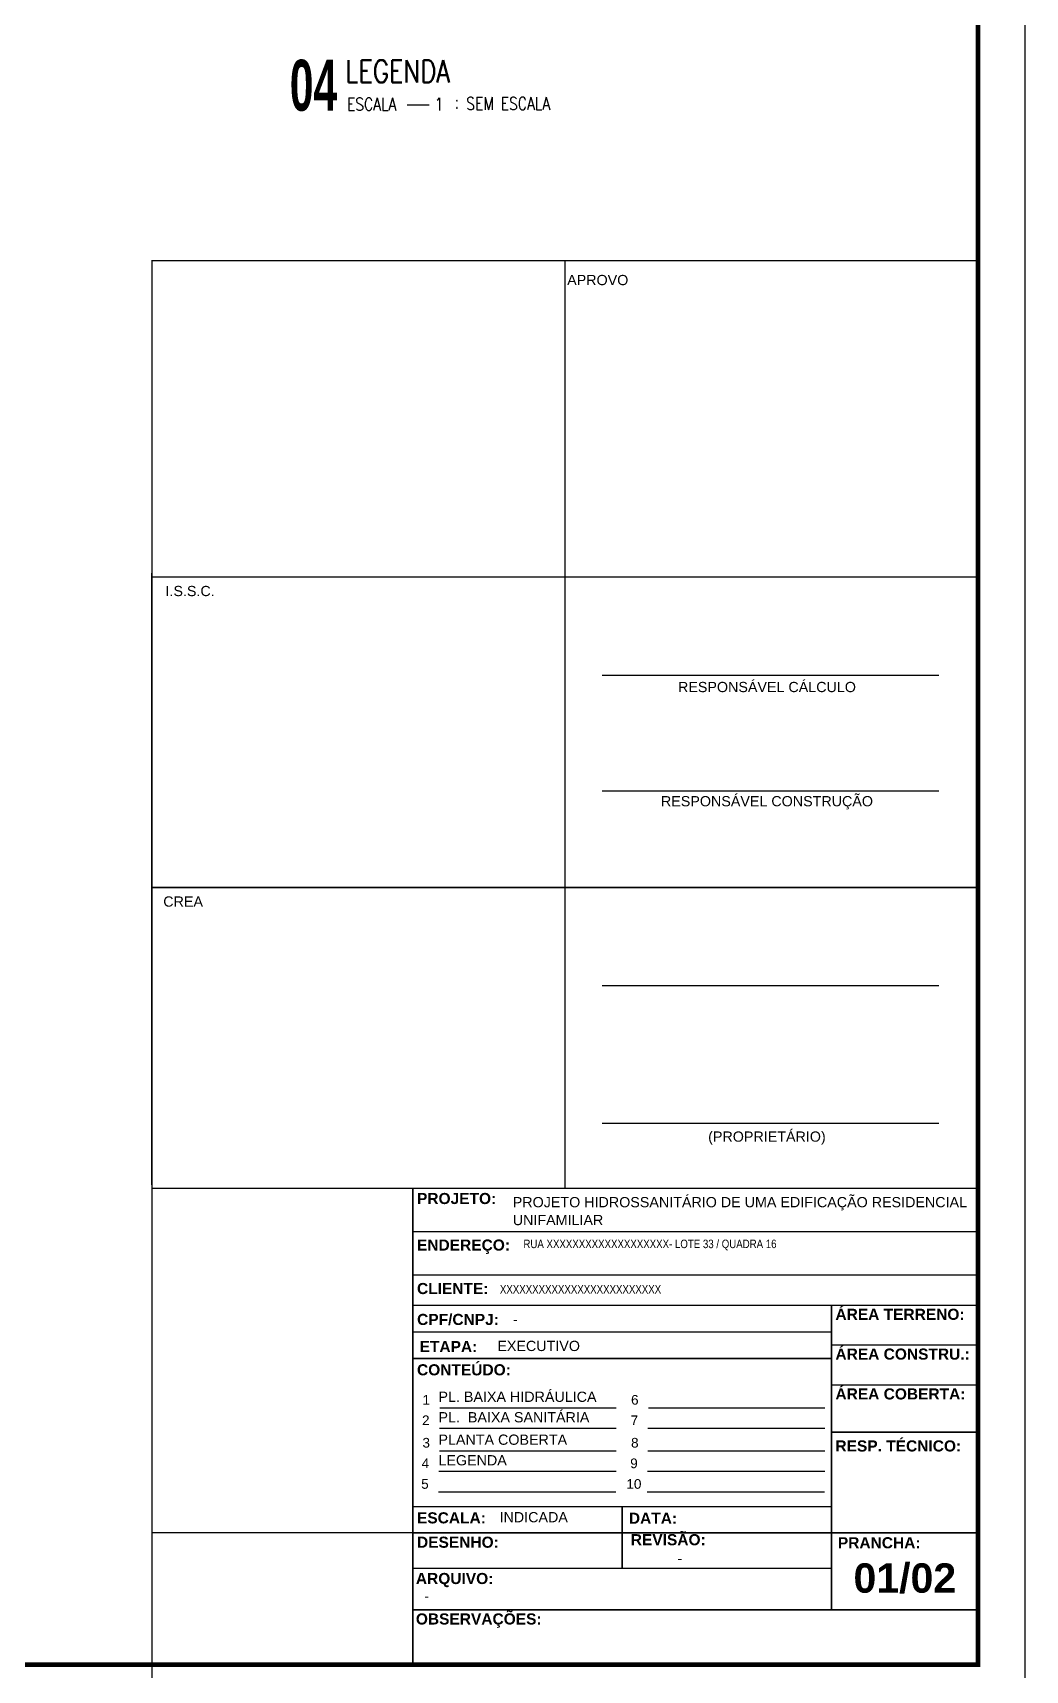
# Model space of a CAD drawing. Header units: millimetres. Extents: x 3923 to 4120, y 744 to 867.
# Drawn here: x 3986.1 to 4007.13, y 804.27 to 838.96 of the extents above; entities that cross this region are included whole.
import ezdxf
from ezdxf.enums import TextEntityAlignment as Align

# ---------------------------------------------------------------- set-up
doc = ezdxf.new("R2010")
doc.units = ezdxf.units.MM
for name, color, linetype in [('A-PEN-Y', 2, 'Continuous'), ('E-txt-g', 3, 'Continuous'), ("LINHA - PROJETU'S", 1, 'Continuous'), ('P2', 1, 'Continuous'), ("PRANCHA - PROJETU'S", 7, 'Continuous'), ('TEXTO', 3, 'Continuous')]:
    doc.layers.add(name, color=color, linetype=linetype)
doc.styles.add('ARIAL', font='arial.ttf', dxfattribs={"height": 2})
doc.styles.add('F2', font='ARIALN.TTF')
doc.styles.add('HELVET', font='HELVET.SHX')
doc.styles.add('REG140', font='romans.shx', dxfattribs={"width": 0.8, "height": 0.35})
doc.styles.add('REG80', font='romans.shx', dxfattribs={"width": 0.8, "height": 0.2})
doc.styles.add('SANSSERIF2', font='sanssb__.ttf', dxfattribs={"width": 0.8})

# ---------------------------------------------------------------- blocks, each defined once
blk = doc.blocks.new('ADFSGASDFG')
at = {"layer": "PRANCHA - PROJETU'S", "color": 1}
blk.add_line((360.678, 47.946), (360.678, 107.346), dxfattribs=at)
at = {"layer": "PRANCHA - PROJETU'S", "color": 4, "const_width": 0.1}
blk.add_lwpolyline([(279.078, 106.346), (359.678, 106.346), (359.678, 48.946), (279.078, 48.946)], close=True, dxfattribs=at)
blk = doc.blocks.new('CRBODADOSÇ')
at = {"layer": "PRANCHA - PROJETU'S", "color": 3}
blk.add_line((164.825, 196.917), (165.288, 196.917), dxfattribs=at)
at = {"layer": "PRANCHA - PROJETU'S", "color": 3, "style": 'REG80', "width": 0.8}
for s, p in [('ESCALA', (163.548, 196.799)), ('1', (165.407, 196.799)), (':', (165.829, 196.842))]:
    blk.add_text(s, height=0.27, dxfattribs=at).set_placement(p)
at = {"layer": "PRANCHA - PROJETU'S", "color": 2, "style": 'REG140', "width": 0.8}
for tag, p in [('PROJETO', (163.521, 198.067)), ('DESENHO', (163.516, 197.395))]:
    blk.add_attdef(tag, p, '', height=0.472, dxfattribs=at)
at = {"layer": "PRANCHA - PROJETU'S", "style": 'SANSSERIF2', "width": 0.6}
blk.add_attdef('00', text='', height=1.08, dxfattribs=at).set_placement((162.84, 196.795), align=Align.CENTER)
at = {"layer": "PRANCHA - PROJETU'S", "color": 3, "style": 'REG80', "width": 0.8}
blk.add_attdef('ESCALA', (166.075, 196.813), '', height=0.27, dxfattribs=at)

msp = doc.modelspace()

# ---------------------------------------------------------------- linework, layer by layer
at = {"color": 4}
msp.add_line((4006.129, 814.27), (4006.129, 834.004), dxfattribs=at)
at = {"layer": 'A-PEN-Y'}
msp.add_line((3989.38, 834.128), (4006.129, 834.128), dxfattribs=at)
at = {"layer": 'E-txt-g'}
for p, q in [((4005.296, 825.341), (3998.17, 825.341)), ((4005.296, 822.892), (3998.17, 822.892)), ((4005.296, 818.763), (3998.17, 818.763)), ((4005.296, 815.848), (3998.17, 815.848))]:
    msp.add_line(p, q, dxfattribs=at)
at = {"layer": "LINHA - PROJETU'S", "color": 1}
msp.add_line((3988.629, 814.551), (3988.629, 827.504), dxfattribs=at)
at = {"layer": "LINHA - PROJETU'S", "color": 1, "const_width": 0.03}
for points in [[(3988.629, 814.474), (3988.629, 834.128), (4006.176, 834.128)], [(3997.379, 814.474), (3997.379, 834.128)], [(4006.129, 827.426), (3988.629, 827.426)], [(4006.129, 820.848), (3988.629, 820.848)], [(4006.129, 814.474), (3988.629, 814.474), (3988.629, 803.386)], [(3994.154, 804.386), (3994.154, 814.474)], [(3994.154, 813.555), (4006.129, 813.555)], [(3994.154, 813.555), (4006.129, 813.555)], [(3994.154, 812.637), (4006.129, 812.637)], [(3994.154, 811.998), (4006.129, 811.998)], [(3994.154, 811.998), (4006.129, 811.998)], [(3994.154, 811.998), (4006.129, 811.998)], [(4003.027, 811.998), (4003.027, 805.556)], [(4003.027, 811.434), (3994.154, 811.434)], [(3994.154, 811.434), (4003.027, 811.434)], [(4006.129, 811.156), (4003.027, 811.156)], [(3994.154, 810.87), (4003.027, 810.87)], [(4003.027, 810.311), (4006.129, 810.311)], [(4006.129, 809.311), (4003.027, 809.311)], [(4003.027, 807.733), (3994.154, 807.733)], [(3998.59, 807.733), (3998.59, 806.425)], [(3988.629, 807.178), (4006.129, 807.178)], [(4003.027, 806.425), (3998.59, 806.425), (3998.59, 807.178)], [(4003.027, 807.178), (4003.027, 806.425)], [(3998.59, 806.425), (3994.154, 806.425)], [(4006.129, 805.545), (3994.154, 805.545)]]:
    msp.add_lwpolyline(points, dxfattribs=at)
at = {"layer": "LINHA - PROJETU'S", "color": 1}
for points in [[(3994.154, 814.474), (3994.154, 804.386)], [(4003.027, 807.178), (4003.027, 805.556)]]:
    msp.add_lwpolyline(points, dxfattribs=at)
at = {"layer": 'P2'}
msp.add_line((4006.129, 814.474), (3988.629, 814.474), dxfattribs=at)
at = {"layer": "PRANCHA - PROJETU'S", "color": 1}
for p, q in [((3988.629, 814.474), (3988.629, 804.386)), ((3998.59, 807.178), (3998.59, 807.604)), ((3994.154, 807.178), (3988.629, 807.178)), ((3994.154, 805.545), (4006.129, 805.545))]:
    msp.add_line(p, q, dxfattribs=at)
at = {"layer": "PRANCHA - PROJETU'S"}
for p, q in [((4006.129, 814.474), (4006.129, 804.386)), ((3988.629, 804.386), (4006.129, 804.386)), ((3988.629, 804.386), (4006.129, 804.386)), ((3988.629, 804.386), (4006.129, 804.386)), ((3990.401, 804.386), (4006.129, 804.386)), ((3994.966, 804.386), (4005.804, 804.386)), ((3994.966, 804.386), (4006.129, 804.386))]:
    msp.add_line(p, q, dxfattribs=at)
at = {"layer": "PRANCHA - PROJETU'S", "color": 6}
for p, q in [((3994.727, 809.825), (3998.465, 809.825)), ((3999.146, 809.825), (4002.507, 809.825)), ((3999.146, 809.825), (4002.884, 809.825)), ((3994.718, 809.391), (3998.465, 809.391)), ((3999.137, 809.391), (4002.884, 809.391)), ((3994.718, 808.916), (3998.465, 808.916)), ((3999.137, 808.916), (4002.884, 808.916)), ((3994.709, 808.48), (3998.465, 808.48)), ((3994.709, 808.48), (3998.465, 808.48)), ((3999.128, 808.48), (4002.884, 808.48)), ((3999.128, 808.48), (4002.884, 808.48)), ((3994.7, 808.043), (3998.456, 808.043)), ((3994.7, 808.043), (3998.456, 808.043)), ((3999.119, 808.043), (4002.875, 808.043)), ((3999.119, 808.043), (4002.875, 808.043))]:
    msp.add_line(p, q, dxfattribs=at)
at = {"layer": "PRANCHA - PROJETU'S", "color": 1}
for points in [[(4006.129, 814.474), (3988.629, 814.474), (3988.629, 804.386)], [(3994.154, 806.83), (3994.154, 814.474)], [(4003.027, 805.556), (4003.027, 811.998)], [(4003.027, 810.311), (4006.129, 810.311)], [(4003.027, 809.311), (4006.129, 809.311)], [(4006.129, 807.604), (4006.169, 807.604)], [(3994.154, 807.178), (4006.129, 807.178)], [(3998.59, 806.425), (3998.59, 807.178)], [(3994.154, 804.386), (3994.154, 806.83)], [(4003.027, 806.83), (4003.027, 806.832)], [(3994.154, 806.425), (4003.027, 806.425)]]:
    msp.add_lwpolyline(points, dxfattribs=at)

# ---------------------------------------------------------------- block references
msp.add_blockref('ADFSGASDFG', (3646.451, 755.44), dxfattribs=at)
at = {"layer": "PRANCHA - PROJETU'S"}
msp.add_blockref('CRBODADOSÇ', (3829.212, 640.508), dxfattribs=at).add_auto_attribs({'ESCALA': 'SEM ESCALA', 'DESENHO': 'LEGENDA', '00': '04'})

# ---------------------------------------------------------------- texts
at = {"layer": "PRANCHA - PROJETU'S", "color": 2, "style": 'ARIAL'}
for s, height, p in [('APROVO', 0.2168, (3998.073, 833.717)), ('I.S.S.C.', 0.2168, (3989.438, 827.129)), ('RESPONSÁVEL CÁLCULO', 0.21676, (4001.658, 825.122)), ('RESPONSÁVEL CONSTRUÇÃO', 0.21676, (4001.658, 822.673)), ('CREA', 0.2168, (3989.29, 820.551)), ('(PROPRIETÁRIO)', 0.21676, (4001.657, 815.567))]:
    msp.add_text(s, height=height, dxfattribs=at).set_placement(p, align=Align.MIDDLE)
for s, height, p in [('PROJETO HIDROSSANITÁRIO DE UMA EDIFICAÇÃO RESIDENCIAL', 0.21676, (3996.273, 814.074)), ('UNIFAMILIAR', 0.21676, (3996.273, 813.695)), ('-', 0.217, (3996.276, 811.593)), ('EXECUTIVO', 0.2168, (3995.946, 811.028)), ('PL. BAIXA HIDRÁULICA', 0.21676, (3994.699, 809.951)), ('PL.  BAIXA SANITÁRIA', 0.21676, (3994.699, 809.517)), ('PLANTA COBERTA', 0.21676, (3994.699, 809.042)), ('LEGENDA', 0.2168, (3994.699, 808.606)), ('INDICADA', 0.2168, (3995.993, 807.4)), ('-', 0.217, (3999.76, 806.527)), ('-', 0.217, (3994.398, 805.732))]:
    msp.add_text(s, height=height, dxfattribs=at).set_placement(p)
at = {"layer": "PRANCHA - PROJETU'S", "style": 'ARIAL'}
for s, height, p in [('1', 0.205, (3994.36, 809.892)), ('6', 0.205, (3998.779, 809.892)), ('2', 0.205, (3994.351, 809.458)), ('7', 0.205, (3998.77, 809.458)), ('3', 0.205, (3994.36, 808.983)), ('8', 0.205, (3998.779, 808.983)), ('4', 0.205, (3994.342, 808.547)), ('9', 0.205, (3998.761, 808.547)), ('5', 0.205, (3994.333, 808.11)), ('10', 0.2047, (3998.68, 808.11))]:
    msp.add_text(s, height=height, dxfattribs=at).set_placement(p)
at = {"layer": "PRANCHA - PROJETU'S", "color": 3, "char_height": 0.23508, "width": 8.80966, "attachment_point": 1, "style": 'HELVET'}
for s, insert in [('{\\fArial|b1|i0|c0|p34;PROJETO:}', (3994.244, 814.377)), ('{\\fArial|b1|i0|c0|p34;ENDEREÇO:}', (3994.244, 813.391)), ('{\\fArial|b1|i0|c0|p34;CLIENTE:}', (3994.244, 812.47)), ('{\\fArial|b1|i0|c0|p34;CPF/CNPJ:}', (3994.246, 811.815)), ('{\\fArial|b1|i0|c0|p34;ÁREA TERRENO:}', (4003.108, 811.924)), ('{\\fArial|b1|i0|c0|p34;ETAPA:}', (3994.299, 811.24)), ('{\\fArial|b1|i0|c0|p34;ÁREA CONSTRU.:}', (4003.108, 811.081)), ('{\\fArial|b1|i0|c0|p34;CONTEÚDO:}', (3994.244, 810.748)), ('{\\fArial|b1|i0|c0|p34;ÁREA COBERTA:}', (4003.108, 810.237)), ('{\\fArial|b1|i0|c0|p34;RESP. TÉCNICO:}', (4003.108, 809.135)), ('{\\fArial|b1|i0|c0|p34;ESCALA:}', (3994.244, 807.612)), ('{\\fArial|b1|i0|c0|p34;DATA:}', (3998.733, 807.604)), ('{\\fArial|b1|i0|c0|p34;DESENHO:}', (3994.244, 807.096)), ('{\\fArial|b1|i0|c0|p34;REVISÃO:}', (3998.773, 807.149)), ('{\\fArial|b1|i0|c0|p34;PRANCHA:}', (4003.16, 807.084)), ('{\\fArial|b1|i0|c0|p34;ARQUIVO:}', (3994.22, 806.327)), ('{\\fArial|b1|i0|c0|p34;OBSERVAÇÕES:}', (3994.22, 805.47))]:
    msp.add_mtext(s, dxfattribs=dict(at, insert=insert))
at = {"layer": "PRANCHA - PROJETU'S", "color": 2, "insert": (4003.491, 806.531), "char_height": 0.62207, "width": 23.31203, "attachment_point": 1, "style": 'HELVET'}
msp.add_mtext('{\\fArial|b1|i0|c0|p34;01/02}', dxfattribs=at)
at = {"layer": 'TEXTO', "color": 2, "style": 'F2'}
for s, p in [('RUA XXXXXXXXXXXXXXXXXXX- LOTE 33 / QUADRA 16', (3996.499, 813.209)), ('XXXXXXXXXXXXXXXXXXXXXXXXX', (3996.001, 812.247))]:
    msp.add_text(s, height=0.17883, dxfattribs=at).set_placement(p)

doc.saveas('drawing.dxf')
